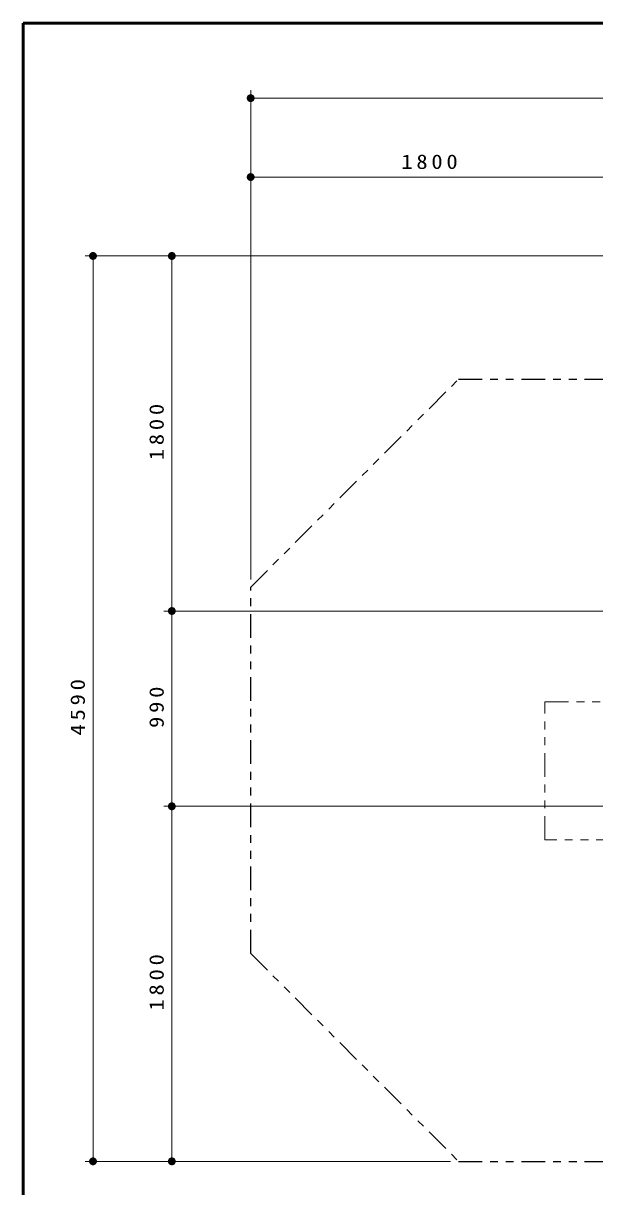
# Model space of a CAD drawing. Units: millimetres on the paper, scale 1:40. Extents: x -385 to 0, y -5 to 267.
# Drawn here: x -385 to -312.5, y 119.5 to 267 of the extents above; entities that cross this region are included whole.
import ezdxf

# ---------------------------------------------------------------- set-up
doc = ezdxf.new("R2010")
doc.units = ezdxf.units.MM
doc.linetypes.add('USER3', pattern=[8, 3, -1, 1, -1, 1, -1])
doc.layers.add('LY_1', color=7, linetype='Continuous', lineweight=13)
doc.styles.add('ＭＳ ゴシック', font='')
doc.styles.get('ＭＳ ゴシック').set_extended_font_data('MS Gothic')

# ---------------------------------------------------------------- blocks, each defined once
blk = doc.blocks.new('filled_dot')
at = {"color": 0, "linetype": 'Continuous', "lineweight": -2, "const_width": 1.25}
blk.add_lwpolyline([(-0.625, 0, 1), (0.625, 0, 1)], format="xyb", close=True, dxfattribs=at)

msp = doc.modelspace()

# ---------------------------------------------------------------- linework, layer by layer
at = {"layer": 'LY_1', "lineweight": 50}
for p, q in [((0, 267), (-385, 267)), ((-385, 267), (-385, 0))]:
    msp.add_line(p, q, dxfattribs=at)
at = {"layer": 'LY_1'}
for p, q in [((-356.152, 196.523), (-356.152, 258.509)), ((-356.152, 257.509), (-174.364, 257.509)), ((-356.152, 196.523), (-356.152, 248.509)), ((-356.152, 247.509), (-311.153, 247.509)), ((-265.738, 237.509), (-377.152, 237.509)), ((-376.152, 122.759), (-376.152, 237.509)), ((-366.152, 192.509), (-366.152, 237.509)), ((-238.131, 192.509), (-367.152, 192.509)), ((-366.152, 167.759), (-366.152, 192.509)), ((-305.914, 167.759), (-367.152, 167.759)), ((-366.152, 122.759), (-366.152, 167.759)), ((-330.792, 122.759), (-377.152, 122.759))]:
    msp.add_line(p, q, dxfattribs=at)
at = {"layer": 'LY_1', "linetype": 'USER3', "lineweight": 25}
for p, q in [((-356.152, 195.523), (-329.792, 221.884)), ((-329.792, 221.884), (-291.802, 221.884)), ((-356.152, 149.119), (-356.152, 195.523)), ((-356.152, 149.119), (-329.792, 122.759)), ((-329.792, 122.759), (-265.276, 122.759))]:
    msp.add_line(p, q, dxfattribs=at)
at = {"layer": 'LY_1', "linetype": 'USER3'}
for p, q in [((-318.818, 181.009), (-301.318, 181.009)), ((-318.818, 163.509), (-318.818, 181.009)), ((-301.318, 163.509), (-318.818, 163.509))]:
    msp.add_line(p, q, dxfattribs=at)

# ---------------------------------------------------------------- block references
at = {"layer": 'LY_1', "xscale": 0.4, "yscale": 0.4}
for p in [(-356.152, 257.509), (-356.152, 247.509)]:
    msp.add_blockref('filled_dot', p, dxfattribs=at)
for p, rotation in [((-376.152, 237.509), 270), ((-366.152, 237.509), 270), ((-366.152, 192.509), 90), ((-366.152, 192.509), 270), ((-366.152, 167.759), 90), ((-366.152, 167.759), 270), ((-376.152, 122.759), 90), ((-366.152, 122.759), 90)]:
    msp.add_blockref('filled_dot', p, dxfattribs=dict(at, rotation=rotation))

# ---------------------------------------------------------------- texts
at = {"layer": 'LY_1', "insert": (-333.232, 248.509), "char_height": 1.833, "attachment_point": 8, "style": 'ＭＳ ゴシック'}
msp.add_mtext('\\T1.33;\\W1.15;1800', dxfattribs=at)
at = {"layer": 'LY_1', "char_height": 1.833, "attachment_point": 8, "rotation": 90, "style": 'ＭＳ ゴシック'}
for s, insert in [('\\T1.33;\\W1.15;1800', (-367.152, 215.43)), ('\\T1.33;\\W1.15;4590', (-377.152, 180.543)), ('\\T1.33;\\W1.15;990', (-367.152, 180.549)), ('\\T1.33;\\W1.15;1800', (-367.152, 145.68))]:
    msp.add_mtext(s, dxfattribs=dict(at, insert=insert))

doc.saveas('drawing.dxf')
